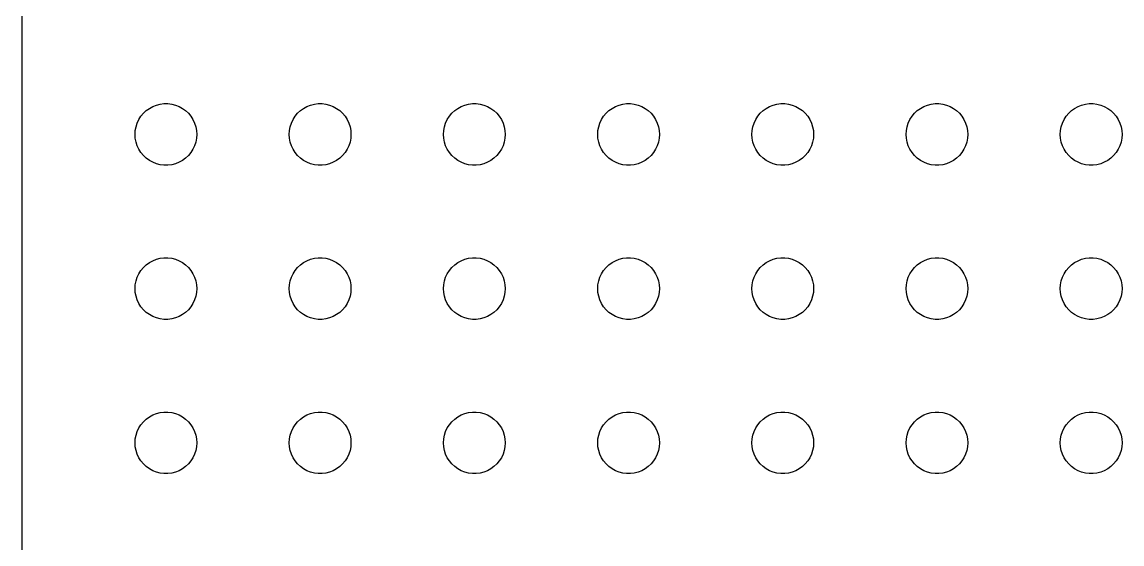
# Model space of a CAD drawing. Header units: metres. Extents: x -112 to 112, y -112 to 112.
# Drawn here: x -112 to -58.5, y -57.4 to -32 of the extents above; entities that cross this region are included whole.
import ezdxf

# ---------------------------------------------------------------- set-up
doc = ezdxf.new("R2010")
doc.units = ezdxf.units.M

msp = doc.modelspace()

# ---------------------------------------------------------------- linework, layer by layer
for p, q in [((-112, 107), (-112, -107)), ((-106.093, -36.4732), (-105.956, -36.3442)), ((-105.956, -36.3442), (-105.804, -36.2335)), ((-105.804, -36.2335), (-105.639, -36.1428)), ((-105.639, -36.1428), (-105.464, -36.0734)), ((-105.464, -36.0734), (-105.281, -36.0266)), ((-105.281, -36.0266), (-105.094, -36.003)), ((-105.094, -36.003), (-104.906, -36.003)), ((-104.906, -36.003), (-104.719, -36.0266)), ((-104.719, -36.0266), (-104.536, -36.0734)), ((-104.536, -36.0734), (-104.361, -36.1428)), ((-104.361, -36.1428), (-104.196, -36.2335)), ((-104.196, -36.2335), (-104.044, -36.3442)), ((-104.044, -36.3442), (-103.907, -36.4732)), ((-98.5934, -36.4732), (-98.4561, -36.3442)), ((-98.4561, -36.3442), (-98.3037, -36.2335)), ((-98.3037, -36.2335), (-98.1387, -36.1428)), ((-98.1387, -36.1428), (-97.9635, -36.0734)), ((-97.9635, -36.0734), (-97.7811, -36.0266)), ((-97.7811, -36.0266), (-97.5942, -36.003)), ((-97.5942, -36.003), (-97.4058, -36.003)), ((-97.4058, -36.003), (-97.2189, -36.0266)), ((-97.2189, -36.0266), (-97.0365, -36.0734)), ((-97.0365, -36.0734), (-96.8613, -36.1428)), ((-96.8613, -36.1428), (-96.6963, -36.2335)), ((-96.6963, -36.2335), (-96.5439, -36.3442)), ((-96.5439, -36.3442), (-96.4065, -36.4732)), ((-91.0934, -36.4732), (-90.9561, -36.3442)), ((-90.9561, -36.3442), (-90.8037, -36.2335)), ((-90.8037, -36.2335), (-90.6387, -36.1428)), ((-90.6387, -36.1428), (-90.4635, -36.0734)), ((-90.4635, -36.0734), (-90.2811, -36.0266)), ((-90.2811, -36.0266), (-90.0942, -36.003)), ((-90.0942, -36.003), (-89.9058, -36.003)), ((-89.9058, -36.003), (-89.7189, -36.0266)), ((-89.7189, -36.0266), (-89.5365, -36.0734)), ((-89.5365, -36.0734), (-89.3613, -36.1428)), ((-89.3613, -36.1428), (-89.1963, -36.2335)), ((-89.1963, -36.2335), (-89.0439, -36.3442)), ((-89.0439, -36.3442), (-88.9065, -36.4732)), ((-83.5934, -36.4732), (-83.4561, -36.3442)), ((-83.4561, -36.3442), (-83.3037, -36.2335)), ((-83.3037, -36.2335), (-83.1387, -36.1428)), ((-83.1387, -36.1428), (-82.9635, -36.0734)), ((-82.9635, -36.0734), (-82.7811, -36.0266)), ((-82.7811, -36.0266), (-82.5942, -36.003)), ((-82.5942, -36.003), (-82.4058, -36.003)), ((-82.4058, -36.003), (-82.2189, -36.0266)), ((-82.2189, -36.0266), (-82.0365, -36.0734)), ((-82.0365, -36.0734), (-81.8613, -36.1428)), ((-81.8613, -36.1428), (-81.6963, -36.2335)), ((-81.6963, -36.2335), (-81.5439, -36.3442)), ((-81.5439, -36.3442), (-81.4065, -36.4732)), ((-76.0934, -36.4732), (-75.9561, -36.3442)), ((-75.9561, -36.3442), (-75.8037, -36.2335)), ((-75.8037, -36.2335), (-75.6387, -36.1428)), ((-75.6387, -36.1428), (-75.4635, -36.0734)), ((-75.4635, -36.0734), (-75.2811, -36.0266)), ((-75.2811, -36.0266), (-75.0942, -36.003)), ((-75.0942, -36.003), (-74.9058, -36.003)), ((-74.9058, -36.003), (-74.7189, -36.0266)), ((-74.7189, -36.0266), (-74.5365, -36.0734)), ((-74.5365, -36.0734), (-74.3613, -36.1428)), ((-74.3613, -36.1428), (-74.1963, -36.2335)), ((-74.1963, -36.2335), (-74.0439, -36.3442)), ((-74.0439, -36.3442), (-73.9065, -36.4732)), ((-68.5934, -36.4732), (-68.4561, -36.3442)), ((-68.4561, -36.3442), (-68.3037, -36.2335)), ((-68.3037, -36.2335), (-68.1387, -36.1428)), ((-68.1387, -36.1428), (-67.9635, -36.0734)), ((-67.9635, -36.0734), (-67.7811, -36.0266)), ((-67.7811, -36.0266), (-67.5942, -36.003)), ((-67.5942, -36.003), (-67.4058, -36.003)), ((-67.4058, -36.003), (-67.2189, -36.0266)), ((-67.2189, -36.0266), (-67.0365, -36.0734)), ((-67.0365, -36.0734), (-66.8613, -36.1428)), ((-66.8613, -36.1428), (-66.6963, -36.2335)), ((-66.6963, -36.2335), (-66.5439, -36.3442)), ((-66.5439, -36.3442), (-66.4065, -36.4732)), ((-61.0934, -36.4732), (-60.9561, -36.3442)), ((-60.9561, -36.3442), (-60.8037, -36.2335)), ((-60.8037, -36.2335), (-60.6387, -36.1428)), ((-60.6387, -36.1428), (-60.4635, -36.0734)), ((-60.4635, -36.0734), (-60.2811, -36.0266)), ((-60.2811, -36.0266), (-60.0942, -36.003)), ((-60.0942, -36.003), (-59.9058, -36.003)), ((-59.9058, -36.003), (-59.7189, -36.0266)), ((-59.7189, -36.0266), (-59.5365, -36.0734)), ((-59.5365, -36.0734), (-59.3613, -36.1428)), ((-59.3613, -36.1428), (-59.1963, -36.2335)), ((-59.1963, -36.2335), (-59.0439, -36.3442)), ((-59.0439, -36.3442), (-58.9065, -36.4732)), ((-106.395, -36.9478), (-106.314, -36.7774)), ((-106.314, -36.7774), (-106.214, -36.6183)), ((-106.214, -36.6183), (-106.093, -36.4732)), ((-103.907, -36.4732), (-103.786, -36.6183)), ((-103.786, -36.6183), (-103.686, -36.7774)), ((-103.686, -36.7774), (-103.605, -36.9478)), ((-98.8947, -36.9478), (-98.8145, -36.7774)), ((-98.8145, -36.7774), (-98.7135, -36.6183)), ((-98.7135, -36.6183), (-98.5934, -36.4732)), ((-96.4065, -36.4732), (-96.2865, -36.6183)), ((-96.2865, -36.6183), (-96.1855, -36.7774)), ((-96.1855, -36.7774), (-96.1053, -36.9478)), ((-91.3947, -36.9478), (-91.3145, -36.7774)), ((-91.3145, -36.7774), (-91.2135, -36.6183)), ((-91.2135, -36.6183), (-91.0934, -36.4732)), ((-88.9065, -36.4732), (-88.7865, -36.6183)), ((-88.7865, -36.6183), (-88.6855, -36.7774)), ((-88.6855, -36.7774), (-88.6053, -36.9478)), ((-83.8947, -36.9478), (-83.8145, -36.7774)), ((-83.8145, -36.7774), (-83.7135, -36.6183)), ((-83.7135, -36.6183), (-83.5934, -36.4732)), ((-81.4065, -36.4732), (-81.2865, -36.6183)), ((-81.2865, -36.6183), (-81.1855, -36.7774)), ((-81.1855, -36.7774), (-81.1053, -36.9478)), ((-76.3947, -36.9478), (-76.3145, -36.7774)), ((-76.3145, -36.7774), (-76.2135, -36.6183)), ((-76.2135, -36.6183), (-76.0934, -36.4732)), ((-73.9065, -36.4732), (-73.7865, -36.6183)), ((-73.7865, -36.6183), (-73.6855, -36.7774)), ((-73.6855, -36.7774), (-73.6053, -36.9478)), ((-68.8947, -36.9478), (-68.8145, -36.7774)), ((-68.8145, -36.7774), (-68.7135, -36.6183)), ((-68.7135, -36.6183), (-68.5934, -36.4732)), ((-66.4065, -36.4732), (-66.2865, -36.6183)), ((-66.2865, -36.6183), (-66.1855, -36.7774)), ((-66.1855, -36.7774), (-66.1053, -36.9478)), ((-61.3947, -36.9478), (-61.3145, -36.7774)), ((-61.3145, -36.7774), (-61.2135, -36.6183)), ((-61.2135, -36.6183), (-61.0934, -36.4732)), ((-58.9065, -36.4732), (-58.7865, -36.6183)), ((-58.7865, -36.6183), (-58.6855, -36.7774)), ((-58.6855, -36.7774), (-58.6053, -36.9478)), ((-106.5, -37.5), (-106.488, -37.312)), ((-106.488, -37.312), (-106.453, -37.127)), ((-106.453, -37.127), (-106.395, -36.9478)), ((-103.605, -36.9478), (-103.547, -37.127)), ((-103.547, -37.127), (-103.512, -37.312)), ((-103.512, -37.312), (-103.5, -37.5)), ((-99, -37.5), (-98.9882, -37.312)), ((-98.9882, -37.312), (-98.9529, -37.127)), ((-98.9529, -37.127), (-98.8947, -36.9478)), ((-96.1053, -36.9478), (-96.0471, -37.127)), ((-96.0471, -37.127), (-96.0118, -37.312)), ((-96.0118, -37.312), (-96, -37.5)), ((-91.5, -37.5), (-91.4882, -37.312)), ((-91.4882, -37.312), (-91.4529, -37.127)), ((-91.4529, -37.127), (-91.3947, -36.9478)), ((-88.6053, -36.9478), (-88.5471, -37.127)), ((-88.5471, -37.127), (-88.5118, -37.312)), ((-88.5118, -37.312), (-88.5, -37.5)), ((-84, -37.5), (-83.9882, -37.312)), ((-83.9882, -37.312), (-83.9529, -37.127)), ((-83.9529, -37.127), (-83.8947, -36.9478)), ((-81.1053, -36.9478), (-81.0471, -37.127)), ((-81.0471, -37.127), (-81.0118, -37.312)), ((-81.0118, -37.312), (-81, -37.5)), ((-76.5, -37.5), (-76.4882, -37.312)), ((-76.4882, -37.312), (-76.4529, -37.127)), ((-76.4529, -37.127), (-76.3947, -36.9478)), ((-73.6053, -36.9478), (-73.5471, -37.127)), ((-73.5471, -37.127), (-73.5118, -37.312)), ((-73.5118, -37.312), (-73.5, -37.5)), ((-69, -37.5), (-68.9882, -37.312)), ((-68.9882, -37.312), (-68.9529, -37.127)), ((-68.9529, -37.127), (-68.8947, -36.9478)), ((-66.1053, -36.9478), (-66.0471, -37.127)), ((-66.0471, -37.127), (-66.0118, -37.312)), ((-66.0118, -37.312), (-66, -37.5)), ((-61.5, -37.5), (-61.4882, -37.312)), ((-61.4882, -37.312), (-61.4529, -37.127)), ((-61.4529, -37.127), (-61.3947, -36.9478)), ((-58.6053, -36.9478), (-58.5471, -37.127)), ((-58.5471, -37.127), (-58.5118, -37.312)), ((-58.5118, -37.312), (-58.5, -37.5)), ((-106.488, -37.688), (-106.5, -37.5)), ((-106.453, -37.873), (-106.488, -37.688)), ((-106.395, -38.0522), (-106.453, -37.873)), ((-103.547, -37.873), (-103.605, -38.0522)), ((-103.512, -37.688), (-103.547, -37.873)), ((-103.5, -37.5), (-103.512, -37.688)), ((-98.9882, -37.688), (-99, -37.5)), ((-98.9529, -37.873), (-98.9882, -37.688)), ((-98.8947, -38.0522), (-98.9529, -37.873)), ((-96.0471, -37.873), (-96.1053, -38.0522)), ((-96.0118, -37.688), (-96.0471, -37.873)), ((-96, -37.5), (-96.0118, -37.688)), ((-91.4882, -37.688), (-91.5, -37.5)), ((-91.4529, -37.873), (-91.4882, -37.688)), ((-91.3947, -38.0522), (-91.4529, -37.873)), ((-88.5471, -37.873), (-88.6053, -38.0522)), ((-88.5118, -37.688), (-88.5471, -37.873)), ((-88.5, -37.5), (-88.5118, -37.688)), ((-83.9882, -37.688), (-84, -37.5)), ((-83.9529, -37.873), (-83.9882, -37.688)), ((-83.8947, -38.0522), (-83.9529, -37.873)), ((-81.0471, -37.873), (-81.1053, -38.0522)), ((-81.0118, -37.688), (-81.0471, -37.873)), ((-81, -37.5), (-81.0118, -37.688)), ((-76.4882, -37.688), (-76.5, -37.5)), ((-76.4529, -37.873), (-76.4882, -37.688)), ((-76.3947, -38.0522), (-76.4529, -37.873)), ((-73.5471, -37.873), (-73.6053, -38.0522)), ((-73.5118, -37.688), (-73.5471, -37.873)), ((-73.5, -37.5), (-73.5118, -37.688)), ((-68.9882, -37.688), (-69, -37.5)), ((-68.9529, -37.873), (-68.9882, -37.688)), ((-68.8947, -38.0522), (-68.9529, -37.873)), ((-66.0471, -37.873), (-66.1053, -38.0522)), ((-66.0118, -37.688), (-66.0471, -37.873)), ((-66, -37.5), (-66.0118, -37.688)), ((-61.4882, -37.688), (-61.5, -37.5)), ((-61.4529, -37.873), (-61.4882, -37.688)), ((-61.3947, -38.0522), (-61.4529, -37.873)), ((-58.5471, -37.873), (-58.6053, -38.0522)), ((-58.5118, -37.688), (-58.5471, -37.873)), ((-58.5, -37.5), (-58.5118, -37.688)), ((-106.314, -38.2226), (-106.395, -38.0522)), ((-106.214, -38.3817), (-106.314, -38.2226)), ((-106.093, -38.5268), (-106.214, -38.3817)), ((-103.786, -38.3817), (-103.907, -38.5268)), ((-103.686, -38.2226), (-103.786, -38.3817)), ((-103.605, -38.0522), (-103.686, -38.2226)), ((-98.8145, -38.2226), (-98.8947, -38.0522)), ((-98.7135, -38.3817), (-98.8145, -38.2226)), ((-98.5934, -38.5268), (-98.7135, -38.3817)), ((-96.2865, -38.3817), (-96.4065, -38.5268)), ((-96.1855, -38.2226), (-96.2865, -38.3817)), ((-96.1053, -38.0522), (-96.1855, -38.2226)), ((-91.3145, -38.2226), (-91.3947, -38.0522)), ((-91.2135, -38.3817), (-91.3145, -38.2226)), ((-91.0934, -38.5268), (-91.2135, -38.3817)), ((-88.7865, -38.3817), (-88.9065, -38.5268)), ((-88.6855, -38.2226), (-88.7865, -38.3817)), ((-88.6053, -38.0522), (-88.6855, -38.2226)), ((-83.8145, -38.2226), (-83.8947, -38.0522)), ((-83.7135, -38.3817), (-83.8145, -38.2226)), ((-83.5934, -38.5268), (-83.7135, -38.3817)), ((-81.2865, -38.3817), (-81.4065, -38.5268)), ((-81.1855, -38.2226), (-81.2865, -38.3817)), ((-81.1053, -38.0522), (-81.1855, -38.2226)), ((-76.3145, -38.2226), (-76.3947, -38.0522)), ((-76.2135, -38.3817), (-76.3145, -38.2226)), ((-76.0934, -38.5268), (-76.2135, -38.3817)), ((-73.7865, -38.3817), (-73.9065, -38.5268)), ((-73.6855, -38.2226), (-73.7865, -38.3817)), ((-73.6053, -38.0522), (-73.6855, -38.2226)), ((-68.8145, -38.2226), (-68.8947, -38.0522)), ((-68.7135, -38.3817), (-68.8145, -38.2226)), ((-68.5934, -38.5268), (-68.7135, -38.3817)), ((-66.2865, -38.3817), (-66.4065, -38.5268)), ((-66.1855, -38.2226), (-66.2865, -38.3817)), ((-66.1053, -38.0522), (-66.1855, -38.2226)), ((-61.3145, -38.2226), (-61.3947, -38.0522)), ((-61.2135, -38.3817), (-61.3145, -38.2226)), ((-61.0934, -38.5268), (-61.2135, -38.3817)), ((-58.7865, -38.3817), (-58.9065, -38.5268)), ((-58.6855, -38.2226), (-58.7865, -38.3817)), ((-58.6053, -38.0522), (-58.6855, -38.2226)), ((-105.956, -38.6558), (-106.093, -38.5268)), ((-105.804, -38.7665), (-105.956, -38.6558)), ((-105.639, -38.8572), (-105.804, -38.7665)), ((-105.464, -38.9266), (-105.639, -38.8572)), ((-105.281, -38.9734), (-105.464, -38.9266)), ((-105.094, -38.997), (-105.281, -38.9734)), ((-104.906, -38.997), (-105.094, -38.997)), ((-104.719, -38.9734), (-104.906, -38.997)), ((-104.536, -38.9266), (-104.719, -38.9734)), ((-104.361, -38.8572), (-104.536, -38.9266)), ((-104.196, -38.7665), (-104.361, -38.8572)), ((-104.044, -38.6558), (-104.196, -38.7665)), ((-103.907, -38.5268), (-104.044, -38.6558)), ((-98.4561, -38.6558), (-98.5934, -38.5268)), ((-98.3037, -38.7665), (-98.4561, -38.6558)), ((-98.1387, -38.8572), (-98.3037, -38.7665)), ((-97.9635, -38.9266), (-98.1387, -38.8572)), ((-97.7811, -38.9734), (-97.9635, -38.9266)), ((-97.5942, -38.997), (-97.7811, -38.9734)), ((-97.4058, -38.997), (-97.5942, -38.997)), ((-97.2189, -38.9734), (-97.4058, -38.997)), ((-97.0365, -38.9266), (-97.2189, -38.9734)), ((-96.8613, -38.8572), (-97.0365, -38.9266)), ((-96.6963, -38.7665), (-96.8613, -38.8572)), ((-96.5439, -38.6558), (-96.6963, -38.7665)), ((-96.4065, -38.5268), (-96.5439, -38.6558)), ((-90.9561, -38.6558), (-91.0934, -38.5268)), ((-90.8037, -38.7665), (-90.9561, -38.6558)), ((-90.6387, -38.8572), (-90.8037, -38.7665)), ((-90.4635, -38.9266), (-90.6387, -38.8572)), ((-90.2811, -38.9734), (-90.4635, -38.9266)), ((-90.0942, -38.997), (-90.2811, -38.9734)), ((-89.9058, -38.997), (-90.0942, -38.997)), ((-89.7189, -38.9734), (-89.9058, -38.997)), ((-89.5365, -38.9266), (-89.7189, -38.9734)), ((-89.3613, -38.8572), (-89.5365, -38.9266)), ((-89.1963, -38.7665), (-89.3613, -38.8572)), ((-89.0439, -38.6558), (-89.1963, -38.7665)), ((-88.9065, -38.5268), (-89.0439, -38.6558)), ((-83.4561, -38.6558), (-83.5934, -38.5268)), ((-83.3037, -38.7665), (-83.4561, -38.6558)), ((-83.1387, -38.8572), (-83.3037, -38.7665)), ((-82.9635, -38.9266), (-83.1387, -38.8572)), ((-82.7811, -38.9734), (-82.9635, -38.9266)), ((-82.5942, -38.997), (-82.7811, -38.9734)), ((-82.4058, -38.997), (-82.5942, -38.997)), ((-82.2189, -38.9734), (-82.4058, -38.997)), ((-82.0365, -38.9266), (-82.2189, -38.9734)), ((-81.8613, -38.8572), (-82.0365, -38.9266)), ((-81.6963, -38.7665), (-81.8613, -38.8572)), ((-81.5439, -38.6558), (-81.6963, -38.7665)), ((-81.4065, -38.5268), (-81.5439, -38.6558)), ((-75.9561, -38.6558), (-76.0934, -38.5268)), ((-75.8037, -38.7665), (-75.9561, -38.6558)), ((-75.6387, -38.8572), (-75.8037, -38.7665)), ((-75.4635, -38.9266), (-75.6387, -38.8572)), ((-75.2811, -38.9734), (-75.4635, -38.9266)), ((-75.0942, -38.997), (-75.2811, -38.9734)), ((-74.9058, -38.997), (-75.0942, -38.997)), ((-74.7189, -38.9734), (-74.9058, -38.997)), ((-74.5365, -38.9266), (-74.7189, -38.9734)), ((-74.3613, -38.8572), (-74.5365, -38.9266)), ((-74.1963, -38.7665), (-74.3613, -38.8572)), ((-74.0439, -38.6558), (-74.1963, -38.7665)), ((-73.9065, -38.5268), (-74.0439, -38.6558)), ((-68.4561, -38.6558), (-68.5934, -38.5268)), ((-68.3037, -38.7665), (-68.4561, -38.6558)), ((-68.1387, -38.8572), (-68.3037, -38.7665)), ((-67.9635, -38.9266), (-68.1387, -38.8572)), ((-67.7811, -38.9734), (-67.9635, -38.9266)), ((-67.5942, -38.997), (-67.7811, -38.9734)), ((-67.4058, -38.997), (-67.5942, -38.997)), ((-67.2189, -38.9734), (-67.4058, -38.997)), ((-67.0365, -38.9266), (-67.2189, -38.9734)), ((-66.8613, -38.8572), (-67.0365, -38.9266)), ((-66.6963, -38.7665), (-66.8613, -38.8572)), ((-66.5439, -38.6558), (-66.6963, -38.7665)), ((-66.4065, -38.5268), (-66.5439, -38.6558)), ((-60.9561, -38.6558), (-61.0934, -38.5268)), ((-60.8037, -38.7665), (-60.9561, -38.6558)), ((-60.6387, -38.8572), (-60.8037, -38.7665)), ((-60.4635, -38.9266), (-60.6387, -38.8572)), ((-60.2811, -38.9734), (-60.4635, -38.9266)), ((-60.0942, -38.997), (-60.2811, -38.9734)), ((-59.9058, -38.997), (-60.0942, -38.997)), ((-59.7189, -38.9734), (-59.9058, -38.997)), ((-59.5365, -38.9266), (-59.7189, -38.9734)), ((-59.3613, -38.8572), (-59.5365, -38.9266)), ((-59.1963, -38.7665), (-59.3613, -38.8572)), ((-59.0439, -38.6558), (-59.1963, -38.7665)), ((-58.9065, -38.5268), (-59.0439, -38.6558)), ((-106.093, -43.9732), (-105.956, -43.8442)), ((-105.956, -43.8442), (-105.804, -43.7335)), ((-105.804, -43.7335), (-105.639, -43.6428)), ((-105.639, -43.6428), (-105.464, -43.5734)), ((-105.464, -43.5734), (-105.281, -43.5266)), ((-105.281, -43.5266), (-105.094, -43.503)), ((-105.094, -43.503), (-104.906, -43.503)), ((-104.906, -43.503), (-104.719, -43.5266)), ((-104.719, -43.5266), (-104.536, -43.5734)), ((-104.536, -43.5734), (-104.361, -43.6428)), ((-104.361, -43.6428), (-104.196, -43.7335)), ((-104.196, -43.7335), (-104.044, -43.8442)), ((-104.044, -43.8442), (-103.907, -43.9732)), ((-98.5934, -43.9732), (-98.4561, -43.8442)), ((-98.4561, -43.8442), (-98.3037, -43.7335)), ((-98.3037, -43.7335), (-98.1387, -43.6428)), ((-98.1387, -43.6428), (-97.9635, -43.5734)), ((-97.9635, -43.5734), (-97.7811, -43.5266)), ((-97.7811, -43.5266), (-97.5942, -43.503)), ((-97.5942, -43.503), (-97.4058, -43.503)), ((-97.4058, -43.503), (-97.2189, -43.5266)), ((-97.2189, -43.5266), (-97.0365, -43.5734)), ((-97.0365, -43.5734), (-96.8613, -43.6428)), ((-96.8613, -43.6428), (-96.6963, -43.7335)), ((-96.6963, -43.7335), (-96.5439, -43.8442)), ((-96.5439, -43.8442), (-96.4065, -43.9732)), ((-91.0934, -43.9732), (-90.9561, -43.8442)), ((-90.9561, -43.8442), (-90.8037, -43.7335)), ((-90.8037, -43.7335), (-90.6387, -43.6428)), ((-90.6387, -43.6428), (-90.4635, -43.5734)), ((-90.4635, -43.5734), (-90.2811, -43.5266)), ((-90.2811, -43.5266), (-90.0942, -43.503)), ((-90.0942, -43.503), (-89.9058, -43.503)), ((-89.9058, -43.503), (-89.7189, -43.5266)), ((-89.7189, -43.5266), (-89.5365, -43.5734)), ((-89.5365, -43.5734), (-89.3613, -43.6428)), ((-89.3613, -43.6428), (-89.1963, -43.7335)), ((-89.1963, -43.7335), (-89.0439, -43.8442)), ((-89.0439, -43.8442), (-88.9065, -43.9732)), ((-83.5934, -43.9732), (-83.4561, -43.8442)), ((-83.4561, -43.8442), (-83.3037, -43.7335)), ((-83.3037, -43.7335), (-83.1387, -43.6428)), ((-83.1387, -43.6428), (-82.9635, -43.5734)), ((-82.9635, -43.5734), (-82.7811, -43.5266)), ((-82.7811, -43.5266), (-82.5942, -43.503)), ((-82.5942, -43.503), (-82.4058, -43.503)), ((-82.4058, -43.503), (-82.2189, -43.5266)), ((-82.2189, -43.5266), (-82.0365, -43.5734)), ((-82.0365, -43.5734), (-81.8613, -43.6428)), ((-81.8613, -43.6428), (-81.6963, -43.7335)), ((-81.6963, -43.7335), (-81.5439, -43.8442)), ((-81.5439, -43.8442), (-81.4065, -43.9732)), ((-76.0934, -43.9732), (-75.9561, -43.8442)), ((-75.9561, -43.8442), (-75.8037, -43.7335)), ((-75.8037, -43.7335), (-75.6387, -43.6428)), ((-75.6387, -43.6428), (-75.4635, -43.5734)), ((-75.4635, -43.5734), (-75.2811, -43.5266)), ((-75.2811, -43.5266), (-75.0942, -43.503)), ((-75.0942, -43.503), (-74.9058, -43.503)), ((-74.9058, -43.503), (-74.7189, -43.5266)), ((-74.7189, -43.5266), (-74.5365, -43.5734)), ((-74.5365, -43.5734), (-74.3613, -43.6428)), ((-74.3613, -43.6428), (-74.1963, -43.7335)), ((-74.1963, -43.7335), (-74.0439, -43.8442)), ((-74.0439, -43.8442), (-73.9065, -43.9732)), ((-68.5934, -43.9732), (-68.4561, -43.8442)), ((-68.4561, -43.8442), (-68.3037, -43.7335)), ((-68.3037, -43.7335), (-68.1387, -43.6428)), ((-68.1387, -43.6428), (-67.9635, -43.5734)), ((-67.9635, -43.5734), (-67.7811, -43.5266)), ((-67.7811, -43.5266), (-67.5942, -43.503)), ((-67.5942, -43.503), (-67.4058, -43.503)), ((-67.4058, -43.503), (-67.2189, -43.5266)), ((-67.2189, -43.5266), (-67.0365, -43.5734)), ((-67.0365, -43.5734), (-66.8613, -43.6428)), ((-66.8613, -43.6428), (-66.6963, -43.7335)), ((-66.6963, -43.7335), (-66.5439, -43.8442)), ((-66.5439, -43.8442), (-66.4065, -43.9732)), ((-61.0934, -43.9732), (-60.9561, -43.8442)), ((-60.9561, -43.8442), (-60.8037, -43.7335)), ((-60.8037, -43.7335), (-60.6387, -43.6428)), ((-60.6387, -43.6428), (-60.4635, -43.5734)), ((-60.4635, -43.5734), (-60.2811, -43.5266)), ((-60.2811, -43.5266), (-60.0942, -43.503)), ((-60.0942, -43.503), (-59.9058, -43.503)), ((-59.9058, -43.503), (-59.7189, -43.5266)), ((-59.7189, -43.5266), (-59.5365, -43.5734)), ((-59.5365, -43.5734), (-59.3613, -43.6428)), ((-59.3613, -43.6428), (-59.1963, -43.7335)), ((-59.1963, -43.7335), (-59.0439, -43.8442)), ((-59.0439, -43.8442), (-58.9065, -43.9732)), ((-106.395, -44.4478), (-106.314, -44.2774)), ((-106.314, -44.2774), (-106.214, -44.1183)), ((-106.214, -44.1183), (-106.093, -43.9732)), ((-103.907, -43.9732), (-103.786, -44.1183)), ((-103.786, -44.1183), (-103.686, -44.2774)), ((-103.686, -44.2774), (-103.605, -44.4478)), ((-98.8947, -44.4478), (-98.8145, -44.2774)), ((-98.8145, -44.2774), (-98.7135, -44.1183)), ((-98.7135, -44.1183), (-98.5934, -43.9732)), ((-96.4065, -43.9732), (-96.2865, -44.1183)), ((-96.2865, -44.1183), (-96.1855, -44.2774)), ((-96.1855, -44.2774), (-96.1053, -44.4478)), ((-91.3947, -44.4478), (-91.3145, -44.2774)), ((-91.3145, -44.2774), (-91.2135, -44.1183)), ((-91.2135, -44.1183), (-91.0934, -43.9732)), ((-88.9065, -43.9732), (-88.7865, -44.1183)), ((-88.7865, -44.1183), (-88.6855, -44.2774)), ((-88.6855, -44.2774), (-88.6053, -44.4478)), ((-83.8947, -44.4478), (-83.8145, -44.2774)), ((-83.8145, -44.2774), (-83.7135, -44.1183)), ((-83.7135, -44.1183), (-83.5934, -43.9732)), ((-81.4065, -43.9732), (-81.2865, -44.1183)), ((-81.2865, -44.1183), (-81.1855, -44.2774)), ((-81.1855, -44.2774), (-81.1053, -44.4478)), ((-76.3947, -44.4478), (-76.3145, -44.2774)), ((-76.3145, -44.2774), (-76.2135, -44.1183)), ((-76.2135, -44.1183), (-76.0934, -43.9732)), ((-73.9065, -43.9732), (-73.7865, -44.1183)), ((-73.7865, -44.1183), (-73.6855, -44.2774)), ((-73.6855, -44.2774), (-73.6053, -44.4478)), ((-68.8947, -44.4478), (-68.8145, -44.2774)), ((-68.8145, -44.2774), (-68.7135, -44.1183)), ((-68.7135, -44.1183), (-68.5934, -43.9732)), ((-66.4065, -43.9732), (-66.2865, -44.1183)), ((-66.2865, -44.1183), (-66.1855, -44.2774)), ((-66.1855, -44.2774), (-66.1053, -44.4478)), ((-61.3947, -44.4478), (-61.3145, -44.2774)), ((-61.3145, -44.2774), (-61.2135, -44.1183)), ((-61.2135, -44.1183), (-61.0934, -43.9732)), ((-58.9065, -43.9732), (-58.7865, -44.1183)), ((-58.7865, -44.1183), (-58.6855, -44.2774)), ((-58.6855, -44.2774), (-58.6053, -44.4478)), ((-106.5, -45), (-106.488, -44.812)), ((-106.488, -44.812), (-106.453, -44.627)), ((-106.453, -44.627), (-106.395, -44.4478)), ((-103.605, -44.4478), (-103.547, -44.627)), ((-103.547, -44.627), (-103.512, -44.812)), ((-103.512, -44.812), (-103.5, -45)), ((-99, -45), (-98.9882, -44.812)), ((-98.9882, -44.812), (-98.9529, -44.627)), ((-98.9529, -44.627), (-98.8947, -44.4478)), ((-96.1053, -44.4478), (-96.0471, -44.627)), ((-96.0471, -44.627), (-96.0118, -44.812)), ((-96.0118, -44.812), (-96, -45)), ((-91.5, -45), (-91.4882, -44.812)), ((-91.4882, -44.812), (-91.4529, -44.627)), ((-91.4529, -44.627), (-91.3947, -44.4478)), ((-88.6053, -44.4478), (-88.5471, -44.627)), ((-88.5471, -44.627), (-88.5118, -44.812)), ((-88.5118, -44.812), (-88.5, -45)), ((-84, -45), (-83.9882, -44.812)), ((-83.9882, -44.812), (-83.9529, -44.627)), ((-83.9529, -44.627), (-83.8947, -44.4478)), ((-81.1053, -44.4478), (-81.0471, -44.627)), ((-81.0471, -44.627), (-81.0118, -44.812)), ((-81.0118, -44.812), (-81, -45)), ((-76.5, -45), (-76.4882, -44.812)), ((-76.4882, -44.812), (-76.4529, -44.627)), ((-76.4529, -44.627), (-76.3947, -44.4478)), ((-73.6053, -44.4478), (-73.5471, -44.627)), ((-73.5471, -44.627), (-73.5118, -44.812)), ((-73.5118, -44.812), (-73.5, -45)), ((-69, -45), (-68.9882, -44.812)), ((-68.9882, -44.812), (-68.9529, -44.627)), ((-68.9529, -44.627), (-68.8947, -44.4478)), ((-66.1053, -44.4478), (-66.0471, -44.627)), ((-66.0471, -44.627), (-66.0118, -44.812)), ((-66.0118, -44.812), (-66, -45)), ((-61.5, -45), (-61.4882, -44.812)), ((-61.4882, -44.812), (-61.4529, -44.627)), ((-61.4529, -44.627), (-61.3947, -44.4478)), ((-58.6053, -44.4478), (-58.5471, -44.627)), ((-58.5471, -44.627), (-58.5118, -44.812)), ((-58.5118, -44.812), (-58.5, -45)), ((-106.488, -45.188), (-106.5, -45)), ((-106.453, -45.373), (-106.488, -45.188)), ((-106.395, -45.5522), (-106.453, -45.373)), ((-103.547, -45.373), (-103.605, -45.5522)), ((-103.512, -45.188), (-103.547, -45.373)), ((-103.5, -45), (-103.512, -45.188)), ((-98.9882, -45.188), (-99, -45)), ((-98.9529, -45.373), (-98.9882, -45.188)), ((-98.8947, -45.5522), (-98.9529, -45.373)), ((-96.0471, -45.373), (-96.1053, -45.5522)), ((-96.0118, -45.188), (-96.0471, -45.373)), ((-96, -45), (-96.0118, -45.188)), ((-91.4882, -45.188), (-91.5, -45)), ((-91.4529, -45.373), (-91.4882, -45.188)), ((-91.3947, -45.5522), (-91.4529, -45.373)), ((-88.5471, -45.373), (-88.6053, -45.5522)), ((-88.5118, -45.188), (-88.5471, -45.373)), ((-88.5, -45), (-88.5118, -45.188)), ((-83.9882, -45.188), (-84, -45)), ((-83.9529, -45.373), (-83.9882, -45.188)), ((-83.8947, -45.5522), (-83.9529, -45.373)), ((-81.0471, -45.373), (-81.1053, -45.5522)), ((-81.0118, -45.188), (-81.0471, -45.373)), ((-81, -45), (-81.0118, -45.188)), ((-76.4882, -45.188), (-76.5, -45)), ((-76.4529, -45.373), (-76.4882, -45.188)), ((-76.3947, -45.5522), (-76.4529, -45.373)), ((-73.5471, -45.373), (-73.6053, -45.5522)), ((-73.5118, -45.188), (-73.5471, -45.373)), ((-73.5, -45), (-73.5118, -45.188)), ((-68.9882, -45.188), (-69, -45)), ((-68.9529, -45.373), (-68.9882, -45.188)), ((-68.8947, -45.5522), (-68.9529, -45.373)), ((-66.0471, -45.373), (-66.1053, -45.5522)), ((-66.0118, -45.188), (-66.0471, -45.373)), ((-66, -45), (-66.0118, -45.188)), ((-61.4882, -45.188), (-61.5, -45)), ((-61.4529, -45.373), (-61.4882, -45.188)), ((-61.3947, -45.5522), (-61.4529, -45.373)), ((-58.5471, -45.373), (-58.6053, -45.5522)), ((-58.5118, -45.188), (-58.5471, -45.373)), ((-58.5, -45), (-58.5118, -45.188)), ((-106.314, -45.7226), (-106.395, -45.5522)), ((-106.214, -45.8817), (-106.314, -45.7226)), ((-106.093, -46.0268), (-106.214, -45.8817)), ((-103.786, -45.8817), (-103.907, -46.0268)), ((-103.686, -45.7226), (-103.786, -45.8817)), ((-103.605, -45.5522), (-103.686, -45.7226)), ((-98.8145, -45.7226), (-98.8947, -45.5522)), ((-98.7135, -45.8817), (-98.8145, -45.7226)), ((-98.5934, -46.0268), (-98.7135, -45.8817)), ((-96.2865, -45.8817), (-96.4065, -46.0268)), ((-96.1855, -45.7226), (-96.2865, -45.8817)), ((-96.1053, -45.5522), (-96.1855, -45.7226)), ((-91.3145, -45.7226), (-91.3947, -45.5522)), ((-91.2135, -45.8817), (-91.3145, -45.7226)), ((-91.0934, -46.0268), (-91.2135, -45.8817)), ((-88.7865, -45.8817), (-88.9065, -46.0268)), ((-88.6855, -45.7226), (-88.7865, -45.8817)), ((-88.6053, -45.5522), (-88.6855, -45.7226)), ((-83.8145, -45.7226), (-83.8947, -45.5522)), ((-83.7135, -45.8817), (-83.8145, -45.7226)), ((-83.5934, -46.0268), (-83.7135, -45.8817)), ((-81.2865, -45.8817), (-81.4065, -46.0268)), ((-81.1855, -45.7226), (-81.2865, -45.8817)), ((-81.1053, -45.5522), (-81.1855, -45.7226)), ((-76.3145, -45.7226), (-76.3947, -45.5522)), ((-76.2135, -45.8817), (-76.3145, -45.7226)), ((-76.0934, -46.0268), (-76.2135, -45.8817)), ((-73.7865, -45.8817), (-73.9065, -46.0268)), ((-73.6855, -45.7226), (-73.7865, -45.8817)), ((-73.6053, -45.5522), (-73.6855, -45.7226)), ((-68.8145, -45.7226), (-68.8947, -45.5522)), ((-68.7135, -45.8817), (-68.8145, -45.7226)), ((-68.5934, -46.0268), (-68.7135, -45.8817)), ((-66.2865, -45.8817), (-66.4065, -46.0268)), ((-66.1855, -45.7226), (-66.2865, -45.8817)), ((-66.1053, -45.5522), (-66.1855, -45.7226)), ((-61.3145, -45.7226), (-61.3947, -45.5522)), ((-61.2135, -45.8817), (-61.3145, -45.7226)), ((-61.0934, -46.0268), (-61.2135, -45.8817)), ((-58.7865, -45.8817), (-58.9065, -46.0268)), ((-58.6855, -45.7226), (-58.7865, -45.8817)), ((-58.6053, -45.5522), (-58.6855, -45.7226)), ((-105.956, -46.1558), (-106.093, -46.0268)), ((-105.804, -46.2665), (-105.956, -46.1558)), ((-105.639, -46.3572), (-105.804, -46.2665)), ((-105.464, -46.4266), (-105.639, -46.3572)), ((-105.281, -46.4734), (-105.464, -46.4266)), ((-105.094, -46.497), (-105.281, -46.4734)), ((-104.906, -46.497), (-105.094, -46.497)), ((-104.719, -46.4734), (-104.906, -46.497)), ((-104.536, -46.4266), (-104.719, -46.4734)), ((-104.361, -46.3572), (-104.536, -46.4266)), ((-104.196, -46.2665), (-104.361, -46.3572)), ((-104.044, -46.1558), (-104.196, -46.2665)), ((-103.907, -46.0268), (-104.044, -46.1558)), ((-98.4561, -46.1558), (-98.5934, -46.0268)), ((-98.3037, -46.2665), (-98.4561, -46.1558)), ((-98.1387, -46.3572), (-98.3037, -46.2665)), ((-97.9635, -46.4266), (-98.1387, -46.3572)), ((-97.7811, -46.4734), (-97.9635, -46.4266)), ((-97.5942, -46.497), (-97.7811, -46.4734)), ((-97.4058, -46.497), (-97.5942, -46.497)), ((-97.2189, -46.4734), (-97.4058, -46.497)), ((-97.0365, -46.4266), (-97.2189, -46.4734)), ((-96.8613, -46.3572), (-97.0365, -46.4266)), ((-96.6963, -46.2665), (-96.8613, -46.3572)), ((-96.5439, -46.1558), (-96.6963, -46.2665)), ((-96.4065, -46.0268), (-96.5439, -46.1558)), ((-90.9561, -46.1558), (-91.0934, -46.0268)), ((-90.8037, -46.2665), (-90.9561, -46.1558)), ((-90.6387, -46.3572), (-90.8037, -46.2665)), ((-90.4635, -46.4266), (-90.6387, -46.3572)), ((-90.2811, -46.4734), (-90.4635, -46.4266)), ((-90.0942, -46.497), (-90.2811, -46.4734)), ((-89.9058, -46.497), (-90.0942, -46.497)), ((-89.7189, -46.4734), (-89.9058, -46.497)), ((-89.5365, -46.4266), (-89.7189, -46.4734)), ((-89.3613, -46.3572), (-89.5365, -46.4266)), ((-89.1963, -46.2665), (-89.3613, -46.3572)), ((-89.0439, -46.1558), (-89.1963, -46.2665)), ((-88.9065, -46.0268), (-89.0439, -46.1558)), ((-83.4561, -46.1558), (-83.5934, -46.0268)), ((-83.3037, -46.2665), (-83.4561, -46.1558)), ((-83.1387, -46.3572), (-83.3037, -46.2665)), ((-82.9635, -46.4266), (-83.1387, -46.3572)), ((-82.7811, -46.4734), (-82.9635, -46.4266)), ((-82.5942, -46.497), (-82.7811, -46.4734)), ((-82.4058, -46.497), (-82.5942, -46.497)), ((-82.2189, -46.4734), (-82.4058, -46.497)), ((-82.0365, -46.4266), (-82.2189, -46.4734)), ((-81.8613, -46.3572), (-82.0365, -46.4266)), ((-81.6963, -46.2665), (-81.8613, -46.3572)), ((-81.5439, -46.1558), (-81.6963, -46.2665)), ((-81.4065, -46.0268), (-81.5439, -46.1558)), ((-75.9561, -46.1558), (-76.0934, -46.0268)), ((-75.8037, -46.2665), (-75.9561, -46.1558)), ((-75.6387, -46.3572), (-75.8037, -46.2665)), ((-75.4635, -46.4266), (-75.6387, -46.3572)), ((-75.2811, -46.4734), (-75.4635, -46.4266)), ((-75.0942, -46.497), (-75.2811, -46.4734)), ((-74.9058, -46.497), (-75.0942, -46.497)), ((-74.7189, -46.4734), (-74.9058, -46.497)), ((-74.5365, -46.4266), (-74.7189, -46.4734)), ((-74.3613, -46.3572), (-74.5365, -46.4266)), ((-74.1963, -46.2665), (-74.3613, -46.3572)), ((-74.0439, -46.1558), (-74.1963, -46.2665)), ((-73.9065, -46.0268), (-74.0439, -46.1558)), ((-68.4561, -46.1558), (-68.5934, -46.0268)), ((-68.3037, -46.2665), (-68.4561, -46.1558)), ((-68.1387, -46.3572), (-68.3037, -46.2665)), ((-67.9635, -46.4266), (-68.1387, -46.3572)), ((-67.7811, -46.4734), (-67.9635, -46.4266)), ((-67.5942, -46.497), (-67.7811, -46.4734)), ((-67.4058, -46.497), (-67.5942, -46.497)), ((-67.2189, -46.4734), (-67.4058, -46.497)), ((-67.0365, -46.4266), (-67.2189, -46.4734)), ((-66.8613, -46.3572), (-67.0365, -46.4266)), ((-66.6963, -46.2665), (-66.8613, -46.3572)), ((-66.5439, -46.1558), (-66.6963, -46.2665)), ((-66.4065, -46.0268), (-66.5439, -46.1558)), ((-60.9561, -46.1558), (-61.0934, -46.0268)), ((-60.8037, -46.2665), (-60.9561, -46.1558)), ((-60.6387, -46.3572), (-60.8037, -46.2665)), ((-60.4635, -46.4266), (-60.6387, -46.3572)), ((-60.2811, -46.4734), (-60.4635, -46.4266)), ((-60.0942, -46.497), (-60.2811, -46.4734)), ((-59.9058, -46.497), (-60.0942, -46.497)), ((-59.7189, -46.4734), (-59.9058, -46.497)), ((-59.5365, -46.4266), (-59.7189, -46.4734)), ((-59.3613, -46.3572), (-59.5365, -46.4266)), ((-59.1963, -46.2665), (-59.3613, -46.3572)), ((-59.0439, -46.1558), (-59.1963, -46.2665)), ((-58.9065, -46.0268), (-59.0439, -46.1558)), ((-106.093, -51.4732), (-105.956, -51.3442)), ((-105.956, -51.3442), (-105.804, -51.2335)), ((-105.804, -51.2335), (-105.639, -51.1428)), ((-105.639, -51.1428), (-105.464, -51.0734)), ((-105.464, -51.0734), (-105.281, -51.0266)), ((-105.281, -51.0266), (-105.094, -51.003)), ((-105.094, -51.003), (-104.906, -51.003)), ((-104.906, -51.003), (-104.719, -51.0266)), ((-104.719, -51.0266), (-104.536, -51.0734)), ((-104.536, -51.0734), (-104.361, -51.1428)), ((-104.361, -51.1428), (-104.196, -51.2335)), ((-104.196, -51.2335), (-104.044, -51.3442)), ((-104.044, -51.3442), (-103.907, -51.4732)), ((-98.5934, -51.4732), (-98.4561, -51.3442)), ((-98.4561, -51.3442), (-98.3037, -51.2335)), ((-98.3037, -51.2335), (-98.1387, -51.1428)), ((-98.1387, -51.1428), (-97.9635, -51.0734)), ((-97.9635, -51.0734), (-97.7811, -51.0266)), ((-97.7811, -51.0266), (-97.5942, -51.003)), ((-97.5942, -51.003), (-97.4058, -51.003)), ((-97.4058, -51.003), (-97.2189, -51.0266)), ((-97.2189, -51.0266), (-97.0365, -51.0734)), ((-97.0365, -51.0734), (-96.8613, -51.1428)), ((-96.8613, -51.1428), (-96.6963, -51.2335)), ((-96.6963, -51.2335), (-96.5439, -51.3442)), ((-96.5439, -51.3442), (-96.4065, -51.4732)), ((-91.0934, -51.4732), (-90.9561, -51.3442)), ((-90.9561, -51.3442), (-90.8037, -51.2335)), ((-90.8037, -51.2335), (-90.6387, -51.1428)), ((-90.6387, -51.1428), (-90.4635, -51.0734)), ((-90.4635, -51.0734), (-90.2811, -51.0266)), ((-90.2811, -51.0266), (-90.0942, -51.003)), ((-90.0942, -51.003), (-89.9058, -51.003)), ((-89.9058, -51.003), (-89.7189, -51.0266)), ((-89.7189, -51.0266), (-89.5365, -51.0734)), ((-89.5365, -51.0734), (-89.3613, -51.1428)), ((-89.3613, -51.1428), (-89.1963, -51.2335)), ((-89.1963, -51.2335), (-89.0439, -51.3442)), ((-89.0439, -51.3442), (-88.9065, -51.4732)), ((-83.5934, -51.4732), (-83.4561, -51.3442)), ((-83.4561, -51.3442), (-83.3037, -51.2335)), ((-83.3037, -51.2335), (-83.1387, -51.1428)), ((-83.1387, -51.1428), (-82.9635, -51.0734)), ((-82.9635, -51.0734), (-82.7811, -51.0266)), ((-82.7811, -51.0266), (-82.5942, -51.003)), ((-82.5942, -51.003), (-82.4058, -51.003)), ((-82.4058, -51.003), (-82.2189, -51.0266)), ((-82.2189, -51.0266), (-82.0365, -51.0734)), ((-82.0365, -51.0734), (-81.8613, -51.1428)), ((-81.8613, -51.1428), (-81.6963, -51.2335)), ((-81.6963, -51.2335), (-81.5439, -51.3442)), ((-81.5439, -51.3442), (-81.4065, -51.4732)), ((-76.0934, -51.4732), (-75.9561, -51.3442)), ((-75.9561, -51.3442), (-75.8037, -51.2335)), ((-75.8037, -51.2335), (-75.6387, -51.1428)), ((-75.6387, -51.1428), (-75.4635, -51.0734)), ((-75.4635, -51.0734), (-75.2811, -51.0266)), ((-75.2811, -51.0266), (-75.0942, -51.003)), ((-75.0942, -51.003), (-74.9058, -51.003)), ((-74.9058, -51.003), (-74.7189, -51.0266)), ((-74.7189, -51.0266), (-74.5365, -51.0734)), ((-74.5365, -51.0734), (-74.3613, -51.1428)), ((-74.3613, -51.1428), (-74.1963, -51.2335)), ((-74.1963, -51.2335), (-74.0439, -51.3442)), ((-74.0439, -51.3442), (-73.9065, -51.4732)), ((-68.5934, -51.4732), (-68.4561, -51.3442)), ((-68.4561, -51.3442), (-68.3037, -51.2335)), ((-68.3037, -51.2335), (-68.1387, -51.1428)), ((-68.1387, -51.1428), (-67.9635, -51.0734)), ((-67.9635, -51.0734), (-67.7811, -51.0266)), ((-67.7811, -51.0266), (-67.5942, -51.003)), ((-67.5942, -51.003), (-67.4058, -51.003)), ((-67.4058, -51.003), (-67.2189, -51.0266)), ((-67.2189, -51.0266), (-67.0365, -51.0734)), ((-67.0365, -51.0734), (-66.8613, -51.1428)), ((-66.8613, -51.1428), (-66.6963, -51.2335)), ((-66.6963, -51.2335), (-66.5439, -51.3442)), ((-66.5439, -51.3442), (-66.4065, -51.4732)), ((-61.0934, -51.4732), (-60.9561, -51.3442)), ((-60.9561, -51.3442), (-60.8037, -51.2335)), ((-60.8037, -51.2335), (-60.6387, -51.1428)), ((-60.6387, -51.1428), (-60.4635, -51.0734)), ((-60.4635, -51.0734), (-60.2811, -51.0266)), ((-60.2811, -51.0266), (-60.0942, -51.003)), ((-60.0942, -51.003), (-59.9058, -51.003)), ((-59.9058, -51.003), (-59.7189, -51.0266)), ((-59.7189, -51.0266), (-59.5365, -51.0734)), ((-59.5365, -51.0734), (-59.3613, -51.1428)), ((-59.3613, -51.1428), (-59.1963, -51.2335)), ((-59.1963, -51.2335), (-59.0439, -51.3442)), ((-59.0439, -51.3442), (-58.9065, -51.4732)), ((-106.395, -51.9478), (-106.314, -51.7774)), ((-106.314, -51.7774), (-106.214, -51.6183)), ((-106.214, -51.6183), (-106.093, -51.4732)), ((-103.907, -51.4732), (-103.786, -51.6183)), ((-103.786, -51.6183), (-103.686, -51.7774)), ((-103.686, -51.7774), (-103.605, -51.9478)), ((-98.8947, -51.9478), (-98.8145, -51.7774)), ((-98.8145, -51.7774), (-98.7135, -51.6183)), ((-98.7135, -51.6183), (-98.5934, -51.4732)), ((-96.4065, -51.4732), (-96.2865, -51.6183)), ((-96.2865, -51.6183), (-96.1855, -51.7774)), ((-96.1855, -51.7774), (-96.1053, -51.9478)), ((-91.3947, -51.9478), (-91.3145, -51.7774)), ((-91.3145, -51.7774), (-91.2135, -51.6183)), ((-91.2135, -51.6183), (-91.0934, -51.4732)), ((-88.9065, -51.4732), (-88.7865, -51.6183)), ((-88.7865, -51.6183), (-88.6855, -51.7774)), ((-88.6855, -51.7774), (-88.6053, -51.9478)), ((-83.8947, -51.9478), (-83.8145, -51.7774)), ((-83.8145, -51.7774), (-83.7135, -51.6183)), ((-83.7135, -51.6183), (-83.5934, -51.4732)), ((-81.4065, -51.4732), (-81.2865, -51.6183)), ((-81.2865, -51.6183), (-81.1855, -51.7774)), ((-81.1855, -51.7774), (-81.1053, -51.9478)), ((-76.3947, -51.9478), (-76.3145, -51.7774)), ((-76.3145, -51.7774), (-76.2135, -51.6183)), ((-76.2135, -51.6183), (-76.0934, -51.4732)), ((-73.9065, -51.4732), (-73.7865, -51.6183)), ((-73.7865, -51.6183), (-73.6855, -51.7774)), ((-73.6855, -51.7774), (-73.6053, -51.9478)), ((-68.8947, -51.9478), (-68.8145, -51.7774)), ((-68.8145, -51.7774), (-68.7135, -51.6183)), ((-68.7135, -51.6183), (-68.5934, -51.4732)), ((-66.4065, -51.4732), (-66.2865, -51.6183)), ((-66.2865, -51.6183), (-66.1855, -51.7774)), ((-66.1855, -51.7774), (-66.1053, -51.9478)), ((-61.3947, -51.9478), (-61.3145, -51.7774)), ((-61.3145, -51.7774), (-61.2135, -51.6183)), ((-61.2135, -51.6183), (-61.0934, -51.4732)), ((-58.9065, -51.4732), (-58.7865, -51.6183)), ((-58.7865, -51.6183), (-58.6855, -51.7774)), ((-58.6855, -51.7774), (-58.6053, -51.9478)), ((-106.5, -52.5), (-106.488, -52.312)), ((-106.488, -52.312), (-106.453, -52.127)), ((-106.453, -52.127), (-106.395, -51.9478)), ((-103.605, -51.9478), (-103.547, -52.127)), ((-103.547, -52.127), (-103.512, -52.312)), ((-103.512, -52.312), (-103.5, -52.5)), ((-99, -52.5), (-98.9882, -52.312)), ((-98.9882, -52.312), (-98.9529, -52.127)), ((-98.9529, -52.127), (-98.8947, -51.9478)), ((-96.1053, -51.9478), (-96.0471, -52.127)), ((-96.0471, -52.127), (-96.0118, -52.312)), ((-96.0118, -52.312), (-96, -52.5)), ((-91.5, -52.5), (-91.4882, -52.312)), ((-91.4882, -52.312), (-91.4529, -52.127)), ((-91.4529, -52.127), (-91.3947, -51.9478)), ((-88.6053, -51.9478), (-88.5471, -52.127)), ((-88.5471, -52.127), (-88.5118, -52.312)), ((-88.5118, -52.312), (-88.5, -52.5)), ((-84, -52.5), (-83.9882, -52.312)), ((-83.9882, -52.312), (-83.9529, -52.127)), ((-83.9529, -52.127), (-83.8947, -51.9478)), ((-81.1053, -51.9478), (-81.0471, -52.127)), ((-81.0471, -52.127), (-81.0118, -52.312)), ((-81.0118, -52.312), (-81, -52.5)), ((-76.5, -52.5), (-76.4882, -52.312)), ((-76.4882, -52.312), (-76.4529, -52.127)), ((-76.4529, -52.127), (-76.3947, -51.9478)), ((-73.6053, -51.9478), (-73.5471, -52.127)), ((-73.5471, -52.127), (-73.5118, -52.312)), ((-73.5118, -52.312), (-73.5, -52.5)), ((-69, -52.5), (-68.9882, -52.312)), ((-68.9882, -52.312), (-68.9529, -52.127)), ((-68.9529, -52.127), (-68.8947, -51.9478)), ((-66.1053, -51.9478), (-66.0471, -52.127)), ((-66.0471, -52.127), (-66.0118, -52.312)), ((-66.0118, -52.312), (-66, -52.5)), ((-61.5, -52.5), (-61.4882, -52.312)), ((-61.4882, -52.312), (-61.4529, -52.127)), ((-61.4529, -52.127), (-61.3947, -51.9478)), ((-58.6053, -51.9478), (-58.5471, -52.127)), ((-58.5471, -52.127), (-58.5118, -52.312)), ((-58.5118, -52.312), (-58.5, -52.5)), ((-106.488, -52.688), (-106.5, -52.5)), ((-106.453, -52.873), (-106.488, -52.688)), ((-106.395, -53.0522), (-106.453, -52.873)), ((-103.547, -52.873), (-103.605, -53.0522)), ((-103.512, -52.688), (-103.547, -52.873)), ((-103.5, -52.5), (-103.512, -52.688)), ((-98.9882, -52.688), (-99, -52.5)), ((-98.9529, -52.873), (-98.9882, -52.688)), ((-98.8947, -53.0522), (-98.9529, -52.873)), ((-96.0471, -52.873), (-96.1053, -53.0522)), ((-96.0118, -52.688), (-96.0471, -52.873)), ((-96, -52.5), (-96.0118, -52.688)), ((-91.4882, -52.688), (-91.5, -52.5)), ((-91.4529, -52.873), (-91.4882, -52.688)), ((-91.3947, -53.0522), (-91.4529, -52.873)), ((-88.5471, -52.873), (-88.6053, -53.0522)), ((-88.5118, -52.688), (-88.5471, -52.873)), ((-88.5, -52.5), (-88.5118, -52.688)), ((-83.9882, -52.688), (-84, -52.5)), ((-83.9529, -52.873), (-83.9882, -52.688)), ((-83.8947, -53.0522), (-83.9529, -52.873)), ((-81.0471, -52.873), (-81.1053, -53.0522)), ((-81.0118, -52.688), (-81.0471, -52.873)), ((-81, -52.5), (-81.0118, -52.688)), ((-76.4882, -52.688), (-76.5, -52.5)), ((-76.4529, -52.873), (-76.4882, -52.688)), ((-76.3947, -53.0522), (-76.4529, -52.873)), ((-73.5471, -52.873), (-73.6053, -53.0522)), ((-73.5118, -52.688), (-73.5471, -52.873)), ((-73.5, -52.5), (-73.5118, -52.688)), ((-68.9882, -52.688), (-69, -52.5)), ((-68.9529, -52.873), (-68.9882, -52.688)), ((-68.8947, -53.0522), (-68.9529, -52.873)), ((-66.0471, -52.873), (-66.1053, -53.0522)), ((-66.0118, -52.688), (-66.0471, -52.873)), ((-66, -52.5), (-66.0118, -52.688)), ((-61.4882, -52.688), (-61.5, -52.5)), ((-61.4529, -52.873), (-61.4882, -52.688)), ((-61.3947, -53.0522), (-61.4529, -52.873)), ((-58.5471, -52.873), (-58.6053, -53.0522)), ((-58.5118, -52.688), (-58.5471, -52.873)), ((-58.5, -52.5), (-58.5118, -52.688)), ((-106.314, -53.2226), (-106.395, -53.0522)), ((-106.214, -53.3817), (-106.314, -53.2226)), ((-106.093, -53.5268), (-106.214, -53.3817)), ((-103.786, -53.3817), (-103.907, -53.5268)), ((-103.686, -53.2226), (-103.786, -53.3817)), ((-103.605, -53.0522), (-103.686, -53.2226)), ((-98.8145, -53.2226), (-98.8947, -53.0522)), ((-98.7135, -53.3817), (-98.8145, -53.2226)), ((-98.5934, -53.5268), (-98.7135, -53.3817)), ((-96.2865, -53.3817), (-96.4065, -53.5268)), ((-96.1855, -53.2226), (-96.2865, -53.3817)), ((-96.1053, -53.0522), (-96.1855, -53.2226)), ((-91.3145, -53.2226), (-91.3947, -53.0522)), ((-91.2135, -53.3817), (-91.3145, -53.2226)), ((-91.0934, -53.5268), (-91.2135, -53.3817)), ((-88.7865, -53.3817), (-88.9065, -53.5268)), ((-88.6855, -53.2226), (-88.7865, -53.3817)), ((-88.6053, -53.0522), (-88.6855, -53.2226)), ((-83.8145, -53.2226), (-83.8947, -53.0522)), ((-83.7135, -53.3817), (-83.8145, -53.2226)), ((-83.5934, -53.5268), (-83.7135, -53.3817)), ((-81.2865, -53.3817), (-81.4065, -53.5268)), ((-81.1855, -53.2226), (-81.2865, -53.3817)), ((-81.1053, -53.0522), (-81.1855, -53.2226)), ((-76.3145, -53.2226), (-76.3947, -53.0522)), ((-76.2135, -53.3817), (-76.3145, -53.2226)), ((-76.0934, -53.5268), (-76.2135, -53.3817)), ((-73.7865, -53.3817), (-73.9065, -53.5268)), ((-73.6855, -53.2226), (-73.7865, -53.3817)), ((-73.6053, -53.0522), (-73.6855, -53.2226)), ((-68.8145, -53.2226), (-68.8947, -53.0522)), ((-68.7135, -53.3817), (-68.8145, -53.2226)), ((-68.5934, -53.5268), (-68.7135, -53.3817)), ((-66.2865, -53.3817), (-66.4065, -53.5268)), ((-66.1855, -53.2226), (-66.2865, -53.3817)), ((-66.1053, -53.0522), (-66.1855, -53.2226)), ((-61.3145, -53.2226), (-61.3947, -53.0522)), ((-61.2135, -53.3817), (-61.3145, -53.2226)), ((-61.0934, -53.5268), (-61.2135, -53.3817)), ((-58.7865, -53.3817), (-58.9065, -53.5268)), ((-58.6855, -53.2226), (-58.7865, -53.3817)), ((-58.6053, -53.0522), (-58.6855, -53.2226)), ((-105.956, -53.6558), (-106.093, -53.5268)), ((-105.804, -53.7665), (-105.956, -53.6558)), ((-105.639, -53.8572), (-105.804, -53.7665)), ((-105.464, -53.9266), (-105.639, -53.8572)), ((-105.281, -53.9734), (-105.464, -53.9266)), ((-105.094, -53.997), (-105.281, -53.9734)), ((-104.906, -53.997), (-105.094, -53.997)), ((-104.719, -53.9734), (-104.906, -53.997)), ((-104.536, -53.9266), (-104.719, -53.9734)), ((-104.361, -53.8572), (-104.536, -53.9266)), ((-104.196, -53.7665), (-104.361, -53.8572)), ((-104.044, -53.6558), (-104.196, -53.7665)), ((-103.907, -53.5268), (-104.044, -53.6558)), ((-98.4561, -53.6558), (-98.5934, -53.5268)), ((-98.3037, -53.7665), (-98.4561, -53.6558)), ((-98.1387, -53.8572), (-98.3037, -53.7665)), ((-97.9635, -53.9266), (-98.1387, -53.8572)), ((-97.7811, -53.9734), (-97.9635, -53.9266)), ((-97.5942, -53.997), (-97.7811, -53.9734)), ((-97.4058, -53.997), (-97.5942, -53.997)), ((-97.2189, -53.9734), (-97.4058, -53.997)), ((-97.0365, -53.9266), (-97.2189, -53.9734)), ((-96.8613, -53.8572), (-97.0365, -53.9266)), ((-96.6963, -53.7665), (-96.8613, -53.8572)), ((-96.5439, -53.6558), (-96.6963, -53.7665)), ((-96.4065, -53.5268), (-96.5439, -53.6558)), ((-90.9561, -53.6558), (-91.0934, -53.5268)), ((-90.8037, -53.7665), (-90.9561, -53.6558)), ((-90.6387, -53.8572), (-90.8037, -53.7665)), ((-90.4635, -53.9266), (-90.6387, -53.8572)), ((-90.2811, -53.9734), (-90.4635, -53.9266)), ((-90.0942, -53.997), (-90.2811, -53.9734)), ((-89.9058, -53.997), (-90.0942, -53.997)), ((-89.7189, -53.9734), (-89.9058, -53.997)), ((-89.5365, -53.9266), (-89.7189, -53.9734)), ((-89.3613, -53.8572), (-89.5365, -53.9266)), ((-89.1963, -53.7665), (-89.3613, -53.8572)), ((-89.0439, -53.6558), (-89.1963, -53.7665)), ((-88.9065, -53.5268), (-89.0439, -53.6558)), ((-83.4561, -53.6558), (-83.5934, -53.5268)), ((-83.3037, -53.7665), (-83.4561, -53.6558)), ((-83.1387, -53.8572), (-83.3037, -53.7665)), ((-82.9635, -53.9266), (-83.1387, -53.8572)), ((-82.7811, -53.9734), (-82.9635, -53.9266)), ((-82.5942, -53.997), (-82.7811, -53.9734)), ((-82.4058, -53.997), (-82.5942, -53.997)), ((-82.2189, -53.9734), (-82.4058, -53.997)), ((-82.0365, -53.9266), (-82.2189, -53.9734)), ((-81.8613, -53.8572), (-82.0365, -53.9266)), ((-81.6963, -53.7665), (-81.8613, -53.8572)), ((-81.5439, -53.6558), (-81.6963, -53.7665)), ((-81.4065, -53.5268), (-81.5439, -53.6558)), ((-75.9561, -53.6558), (-76.0934, -53.5268)), ((-75.8037, -53.7665), (-75.9561, -53.6558)), ((-75.6387, -53.8572), (-75.8037, -53.7665)), ((-75.4635, -53.9266), (-75.6387, -53.8572)), ((-75.2811, -53.9734), (-75.4635, -53.9266)), ((-75.0942, -53.997), (-75.2811, -53.9734)), ((-74.9058, -53.997), (-75.0942, -53.997)), ((-74.7189, -53.9734), (-74.9058, -53.997)), ((-74.5365, -53.9266), (-74.7189, -53.9734)), ((-74.3613, -53.8572), (-74.5365, -53.9266)), ((-74.1963, -53.7665), (-74.3613, -53.8572)), ((-74.0439, -53.6558), (-74.1963, -53.7665)), ((-73.9065, -53.5268), (-74.0439, -53.6558)), ((-68.4561, -53.6558), (-68.5934, -53.5268)), ((-68.3037, -53.7665), (-68.4561, -53.6558)), ((-68.1387, -53.8572), (-68.3037, -53.7665)), ((-67.9635, -53.9266), (-68.1387, -53.8572)), ((-67.7811, -53.9734), (-67.9635, -53.9266)), ((-67.5942, -53.997), (-67.7811, -53.9734)), ((-67.4058, -53.997), (-67.5942, -53.997)), ((-67.2189, -53.9734), (-67.4058, -53.997)), ((-67.0365, -53.9266), (-67.2189, -53.9734)), ((-66.8613, -53.8572), (-67.0365, -53.9266)), ((-66.6963, -53.7665), (-66.8613, -53.8572)), ((-66.5439, -53.6558), (-66.6963, -53.7665)), ((-66.4065, -53.5268), (-66.5439, -53.6558)), ((-60.9561, -53.6558), (-61.0934, -53.5268)), ((-60.8037, -53.7665), (-60.9561, -53.6558)), ((-60.6387, -53.8572), (-60.8037, -53.7665)), ((-60.4635, -53.9266), (-60.6387, -53.8572)), ((-60.2811, -53.9734), (-60.4635, -53.9266)), ((-60.0942, -53.997), (-60.2811, -53.9734)), ((-59.9058, -53.997), (-60.0942, -53.997)), ((-59.7189, -53.9734), (-59.9058, -53.997)), ((-59.5365, -53.9266), (-59.7189, -53.9734)), ((-59.3613, -53.8572), (-59.5365, -53.9266)), ((-59.1963, -53.7665), (-59.3613, -53.8572)), ((-59.0439, -53.6558), (-59.1963, -53.7665)), ((-58.9065, -53.5268), (-59.0439, -53.6558))]:
    msp.add_line(p, q)

doc.saveas('drawing.dxf')
